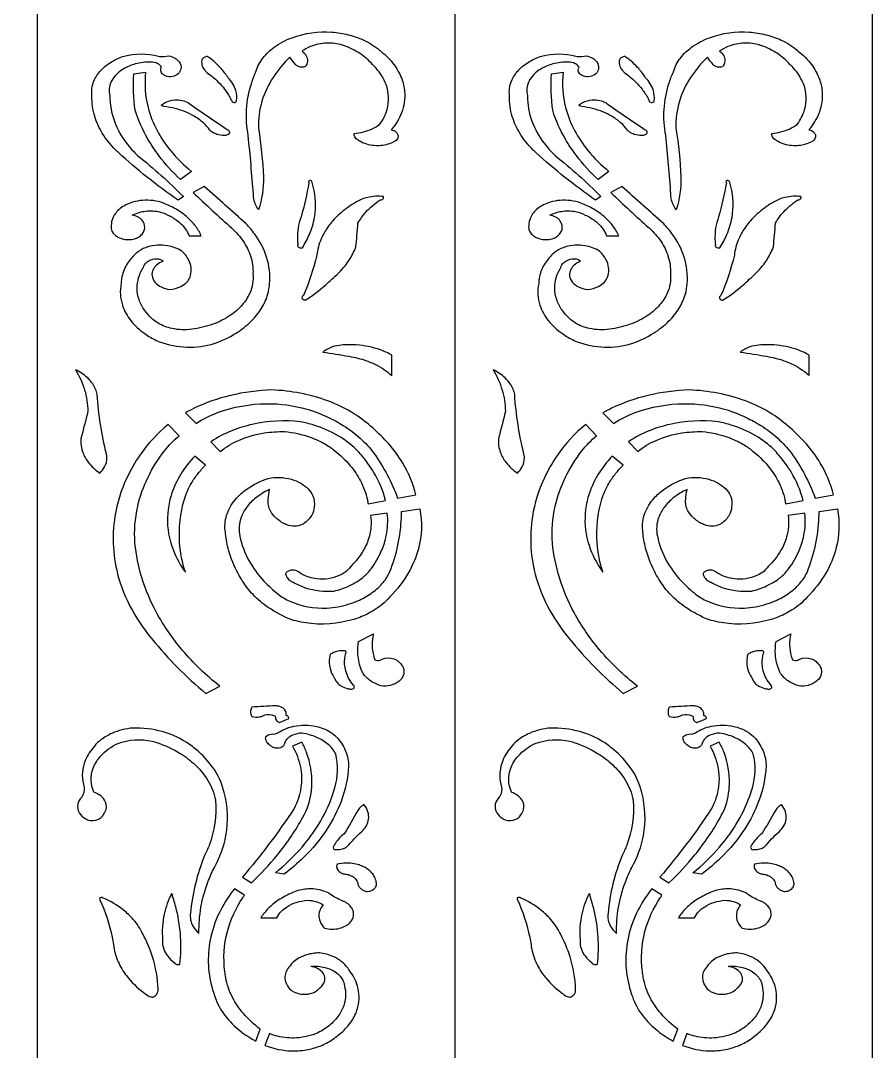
# Model space of a CAD drawing. Header units: millimetres. Extents: x -125 to 875, y -733 to 1267.
# Drawn here: x 365 to 875, y 201 to 819 of the extents above; entities that cross this region are included whole.
import ezdxf

# ---------------------------------------------------------------- set-up
doc = ezdxf.new("R2010")
doc.units = ezdxf.units.MM
doc.layers.add('Image_1', color=70, linetype='Continuous')

msp = doc.modelspace()

# ---------------------------------------------------------------- linework, layer by layer
at = {"layer": 'Image_1'}
for p, q in [((375, 1267), (375, -733)), ((625, 1267), (625, -733))]:
    msp.add_line(p, q, dxfattribs=at)
msp.add_lwpolyline([(625, 1267), (375, 1267), (125, 1267), (-125, 1267), (-125, -733), (125, -733), (375, -733), (625, -733), (875, -733), (875, 1267)], close=True, dxfattribs=at)
for points in [[(580.65, 800.21, -0.065861), (588.55, 792.22, -0.071418), (593.16, 783.86, -0.068439), (594.91, 776.11, -0.11182), (593.07, 763.37, -0.08179), (586.95, 753.26, -0.130502), (589.85, 751.82, -0.141475), (590.88, 750.19, -0.206767), (590.57, 747.77, -0.163777), (587.72, 745.63, -0.095084), (579.91, 743.67, -0.101532), (571.21, 744.92, -0.058102), (567.73, 746.66, -0.11866), (565.5, 748.38, -0.197534), (564.8, 750.93, 0.081882), (575.5, 753.83, 0.048292), (579.96, 756.44, 0.094841), (584.43, 765.41, 0.156007), (583.88, 780.26, 0.093553), (577.83, 790.1, 0.021751), (575.65, 792.3, 0.075584), (567.95, 799.03, 0.055768), (558.83, 803.53, 0.164926), (539.92, 803.58, 0.064508), (534.58, 800.98, 0.015985), (533.52, 800.23, -0.108636), (535.96, 797.56, -0.149036), (536.69, 794.25, -0.132418), (535.5, 791.11, -0.213468), (531.3, 791.03, -0.14821), (529.84, 792.15, -0.045161), (526.28, 796.69, 0.056857), (516.16, 784.57, 0.070484), (509.5, 770.41, 0.084024), (507.4, 754.12, -0.030632), (510.36, 724.87, -0.08155), (507.51, 705.32, -0.114172), (504.61, 711.87, -0.048268), (504.35, 714.67, 0.007374), (501.29, 749.83, -0.12398), (503.16, 780.79, -0.027887), (505.87, 787.98, -0.093314), (510.09, 796.16, -0.071802), (516.73, 802.61, -0.07108), (527.54, 808.37, -0.105081), (551.37, 811.7, -0.041842), (561.21, 810.16, -0.048385), (570.41, 806.93, -0.075101), (580.14, 800.67, 0.012454)], [(830.65, 800.21, -0.065861), (838.55, 792.22, -0.071418), (843.16, 783.86, -0.068439), (844.91, 776.11, -0.11182), (843.07, 763.37, -0.08179), (836.95, 753.26, -0.130502), (839.85, 751.82, -0.141475), (840.88, 750.19, -0.206767), (840.57, 747.77, -0.163777), (837.72, 745.63, -0.095084), (829.91, 743.67, -0.101532), (821.21, 744.92, -0.058102), (817.73, 746.66, -0.11866), (815.5, 748.38, -0.197534), (814.8, 750.93, 0.081882), (825.5, 753.83, 0.048292), (829.96, 756.44, 0.094841), (834.43, 765.41, 0.156007), (833.88, 780.26, 0.093553), (827.83, 790.1, 0.021751), (825.65, 792.3, 0.075584), (817.95, 799.03, 0.055768), (808.83, 803.53, 0.164926), (789.92, 803.58, 0.064508), (784.58, 800.98, 0.015985), (783.52, 800.23, -0.108636), (785.96, 797.56, -0.149036), (786.69, 794.25, -0.132418), (785.5, 791.11, -0.213468), (781.3, 791.03, -0.14821), (779.84, 792.15, -0.045161), (776.28, 796.69, 0.056857), (766.16, 784.57, 0.070484), (759.5, 770.41, 0.084024), (757.4, 754.12, -0.030632), (760.36, 724.87, -0.08155), (757.51, 705.32, -0.114172), (754.61, 711.87, -0.048268), (754.35, 714.67, 0.007374), (751.29, 749.83, -0.12398), (753.16, 780.79, -0.027887), (755.87, 787.98, -0.093314), (760.09, 796.16, -0.071802), (766.73, 802.61, -0.07108), (777.54, 808.37, -0.105081), (801.37, 811.7, -0.041842), (811.21, 810.16, -0.048385), (820.41, 806.93, -0.075101), (830.14, 800.67, 0.012454)], [(448.32, 797.15, 0.096946), (453.65, 797.51, -0.08474), (457.53, 796.06, -0.091954), (459.93, 793.94, -0.208996), (460.98, 789.75, -0.14976), (459.38, 786.68, -0.140163), (455.99, 785.06, -0.141571), (451.69, 785.52, -0.095124), (449.84, 786.75, -0.211875), (448.89, 789.17, -0.134731), (449.38, 790.75, 0.141002), (447.12, 792.8, 0.119458), (442.97, 793.77, 0.071175), (433.68, 792.64, 0.07174), (426.47, 789.6, 0.059713), (422.36, 786.37, 0.078301), (419.31, 782.1, 0.179557), (418.44, 773.46, 0.088223), (421.15, 758.32, 0.073846), (428.42, 745.18, 0.040592), (435.17, 737.66, -0.029617), (462.44, 713.31), (459.24, 711.13, -0.035416), (423.53, 739.62, -0.001966), (421.74, 741.28, -0.060076), (413.91, 751.13, -0.062898), (409.4, 761.13, -0.081366), (407.74, 773.46, -0.130881), (408.89, 782.4, -0.09002), (413.04, 788.81, -0.073868), (419.72, 794.11, -0.052199), (426.97, 797.37, -0.12259), (447.53, 797.36)], [(476.77, 797.05, 0.10659), (474.94, 796.59, 0.082378), (474.04, 795.94, 0.116448), (473.54, 795.09, 0.048188), (473.46, 794.74, 0.124677), (473.79, 791.33, 0.092871), (475.42, 788.62, 0.041527), (476.71, 787.39, -0.042242), (483.18, 781.97, -0.033605), (487.13, 777.49, -0.044184), (490.67, 771.92, -0.016032), (491.64, 769.88, 0.254253), (493.69, 769.8, 0.090791), (494.14, 770.15, 0.141855), (494.35, 770.61, 0.102305), (493.87, 776.65, 0.066912), (492, 780.82, 0.053485), (489.25, 784.3, 0.041775), (485.07, 789.86, 0.049639), (477.66, 796.58, 0.002907), (477.15, 796.95, 0.111476)], [(698.32, 797.15, 0.096946), (703.65, 797.51, -0.08474), (707.53, 796.06, -0.091954), (709.93, 793.94, -0.208996), (710.98, 789.75, -0.14976), (709.38, 786.68, -0.140163), (705.99, 785.06, -0.141571), (701.69, 785.52, -0.095124), (699.84, 786.75, -0.211875), (698.89, 789.17, -0.134731), (699.38, 790.75, 0.141002), (697.12, 792.8, 0.119458), (692.97, 793.77, 0.071175), (683.68, 792.64, 0.07174), (676.47, 789.6, 0.059713), (672.36, 786.37, 0.078301), (669.31, 782.1, 0.179557), (668.44, 773.46, 0.088223), (671.15, 758.32, 0.073846), (678.42, 745.18, 0.040592), (685.17, 737.66, -0.029617), (712.44, 713.31), (709.24, 711.13, -0.035416), (673.53, 739.62, -0.001966), (671.74, 741.28, -0.060076), (663.91, 751.13, -0.062898), (659.4, 761.13, -0.081366), (657.74, 773.46, -0.130881), (658.89, 782.4, -0.09002), (663.04, 788.81, -0.073868), (669.72, 794.11, -0.052199), (676.97, 797.37, -0.12259), (697.53, 797.36)], [(726.77, 797.05, 0.10659), (724.94, 796.59, 0.082378), (724.04, 795.94, 0.116448), (723.54, 795.09, 0.048188), (723.46, 794.74, 0.124677), (723.79, 791.33, 0.092871), (725.42, 788.62, 0.041527), (726.71, 787.39, -0.042242), (733.18, 781.97, -0.033605), (737.13, 777.49, -0.044184), (740.67, 771.92, -0.016032), (741.64, 769.88, 0.254253), (743.69, 769.8, 0.090791), (744.14, 770.15, 0.141855), (744.35, 770.61, 0.102305), (743.87, 776.65, 0.066912), (742, 780.82, 0.053485), (739.25, 784.3, 0.041775), (735.07, 789.86, 0.049639), (727.66, 796.58, 0.002907), (727.15, 796.95, 0.111476)], [(439.87, 787.74, 0.092973), (441.34, 766.47, 0.057417), (446.71, 752.77, 0.048065), (454.68, 740.83, 0.04895), (467.26, 728.34), (460.79, 723.38, -0.044436), (447.76, 737.74, -0.031154), (441.18, 747.67, -0.056469), (433.61, 764.9, -0.051916), (432.8, 786.74)], [(689.87, 787.74, 0.092973), (691.34, 766.47, 0.057417), (696.71, 752.77, 0.048065), (704.68, 740.83, 0.04895), (717.26, 728.34), (710.79, 723.38, -0.044436), (697.76, 737.74, -0.031154), (691.18, 747.67, -0.056469), (683.61, 764.9, -0.051916), (682.8, 786.74)], [(449.18, 767.86, -0.066608), (451.55, 769.53, -0.099326), (457.31, 771.09, -0.070156), (461.72, 770.77, -0.081491), (465.62, 769.29, 0.012743), (489.04, 753.26, -0.110922), (489.77, 752.6, -0.109396), (490.02, 751.98, -0.202611), (489.71, 750.84, -0.127303), (488.75, 750.11, -0.122453), (486.98, 749.81, -0.085727), (482.46, 750.48, -0.054875), (480.1, 751.57, -0.06663), (478.36, 752.98, 0.053458), (474.46, 757.3, 0.050232), (468.98, 761.3, 0.036073), (463.7, 763.92, 0.066204), (451, 767.14, -0.107132), (449.63, 767.54, -0.057804)], [(699.18, 767.86, -0.066608), (701.55, 769.53, -0.099326), (707.31, 771.09, -0.070156), (711.72, 770.77, -0.081491), (715.62, 769.29, 0.012743), (739.04, 753.26, -0.110922), (739.77, 752.6, -0.109396), (740.02, 751.98, -0.202611), (739.71, 750.84, -0.127303), (738.75, 750.11, -0.122453), (736.98, 749.81, -0.085727), (732.46, 750.48, -0.054875), (730.1, 751.57, -0.06663), (728.36, 752.98, 0.053458), (724.46, 757.3, 0.050232), (718.98, 761.3, 0.036073), (713.7, 763.92, 0.066204), (701, 767.14, -0.107132), (699.63, 767.54, -0.057804)], [(533.68, 682.61, 0.043802), (537.91, 690.53, 0.058962), (540.96, 700.8, 0.10451), (540.25, 719.22, 0.01806), (539.31, 722.42, 0.17986), (538.52, 722.8, 0.144374), (537.7, 722.64, 0.145734), (537.36, 722.32, 0.307623), (537.46, 721.64, 0.046043), (537.57, 721.54, -0.026407), (532.95, 701.07, 0.103154), (530.75, 687.55, 0.022925), (531.02, 684.52, 0.352049), (531.05, 683.19, 0.126622), (531.78, 682.66, 0.183093)], [(783.68, 682.61, 0.043802), (787.91, 690.53, 0.058962), (790.96, 700.8, 0.10451), (790.25, 719.22, 0.01806), (789.31, 722.42, 0.17986), (788.52, 722.8, 0.144374), (787.7, 722.64, 0.145734), (787.36, 722.32, 0.307623), (787.46, 721.64, 0.046043), (787.57, 721.54, -0.026407), (782.95, 701.07, 0.103154), (780.75, 687.55, 0.022925), (781.02, 684.52, 0.352049), (781.05, 683.19, 0.126622), (781.78, 682.66, 0.183093)], [(474.9, 719.19), (468.35, 715.69, 0.010999), (491.31, 694.48, -0.063478), (498.47, 686.25, -0.066614), (502.62, 677.72, -0.089711), (504.13, 666.91, -0.128786), (502.19, 655.43, -0.075829), (497.62, 648.33, -0.064119), (490.74, 642.24, -0.063815), (480.01, 636.79, -0.054573), (467.6, 633.79, -0.089724), (455.66, 634.24, -0.079806), (447.33, 637.46, -0.059559), (443.25, 640.58, -0.048428), (439.25, 645.16, -0.071649), (435.97, 651.53, -0.084565), (434.8, 658.72, -0.125766), (437.96, 669.93, -0.01071), (438.53, 670.86, -0.160655), (440.11, 673.63, -0.104443), (442.98, 675.34, -0.103051), (447.57, 675.93, -0.137622), (449.79, 674.98, -0.056566), (450.29, 674.47, 0.090125), (446.35, 672.11, 0.087945), (444.39, 669.57, 0.149471), (443.7, 665.8, 0.150079), (445.51, 661.88, 0.102418), (449.12, 659.15, 0.081992), (454.26, 657.66, 0.100782), (461.03, 659.44, 0.076993), (464.42, 661.85, 0.107227), (466.45, 664.95, 0.180964), (466.18, 674.23, 0.10776), (461.61, 680.49, 0.102547), (452.9, 683.83, 0.114388), (441.17, 683.09, 0.069365), (435.88, 680.64, 0.047208), (433.69, 678.9, 0.067427), (428.49, 672.46, 0.098358), (425.46, 664.08, 0.033454), (425.22, 661.2, 0.130573), (425.98, 648.14, 0.088305), (430.97, 639, 0.071972), (439.36, 631.16, 0.039686), (446.24, 627.12, 0.166174), (479.04, 624.76, 0.013436), (481.48, 625.47, 0.053005), (494, 631.49, 0.055528), (503.19, 638.74, 0.05946), (509.31, 646.45, 0.070024), (513.05, 655, 0.046533), (514.1, 661.04, 0.097853), (512.31, 676.99, 0.079253), (505.35, 690.59, 0.035602), (500.06, 696.86, 0.007934)], [(724.9, 719.19), (718.35, 715.69, 0.010999), (741.31, 694.48, -0.063478), (748.47, 686.25, -0.066614), (752.62, 677.72, -0.089711), (754.13, 666.91, -0.128786), (752.19, 655.43, -0.075829), (747.62, 648.33, -0.064119), (740.74, 642.24, -0.063815), (730.01, 636.79, -0.054573), (717.6, 633.79, -0.089724), (705.66, 634.24, -0.079806), (697.33, 637.46, -0.059559), (693.25, 640.58, -0.048428), (689.25, 645.16, -0.071649), (685.97, 651.53, -0.084565), (684.8, 658.72, -0.125766), (687.96, 669.93, -0.01071), (688.53, 670.86, -0.160655), (690.11, 673.63, -0.104443), (692.98, 675.34, -0.103051), (697.57, 675.93, -0.137622), (699.79, 674.98, -0.056566), (700.29, 674.47, 0.090125), (696.35, 672.11, 0.087945), (694.39, 669.57, 0.149471), (693.7, 665.8, 0.150079), (695.51, 661.88, 0.102418), (699.12, 659.15, 0.081992), (704.26, 657.66, 0.100782), (711.03, 659.44, 0.076993), (714.42, 661.85, 0.107227), (716.45, 664.95, 0.180964), (716.18, 674.23, 0.10776), (711.61, 680.49, 0.102547), (702.9, 683.83, 0.114388), (691.17, 683.09, 0.069365), (685.88, 680.64, 0.047208), (683.69, 678.9, 0.067427), (678.49, 672.46, 0.098358), (675.46, 664.08, 0.033454), (675.22, 661.2, 0.130573), (675.98, 648.14, 0.088305), (680.97, 639, 0.071972), (689.36, 631.16, 0.039686), (696.24, 627.12, 0.166174), (729.04, 624.76, 0.013436), (731.48, 625.47, 0.053005), (744, 631.49, 0.055528), (753.19, 638.74, 0.05946), (759.31, 646.45, 0.070024), (763.05, 655, 0.046533), (764.1, 661.04, 0.097853), (762.31, 676.99, 0.079253), (755.35, 690.59, 0.035602), (750.06, 696.86, 0.007934)], [(473.16, 689.66, 0.061645), (469.63, 695.72, 0.050521), (464.94, 700.76, 0.051815), (457.82, 705.82, 0.038883), (450.46, 709.29, 0.10973), (437.96, 710.96, 0.054022), (432.07, 709.84, 0.042732), (428.09, 708.25, 0.050539), (424.6, 706.01, 0.051624), (422.12, 703.58, 0.066692), (420.23, 700.51, 0.109506), (419.29, 695.89, 0.161554), (419.68, 692.59, 0.104144), (421.45, 690.26, 0.057463), (423.27, 688.98, 0.133018), (430.43, 687.49, 0.071698), (434.25, 688.26, 0.058564), (434.84, 688.52, 0.070597), (437.25, 690.27, 0.090758), (438.8, 692.45, 0.206287), (438.9, 697.11, 0.108594), (436.97, 699.81, 0.048564), (435.39, 700.99, 0.092232), (431.84, 702.03, -0.084726), (438.82, 704.39, -0.089492), (447.32, 704.23, -0.07785), (453.1, 702.17, -0.056655), (458.84, 698.78, -0.047912), (462.26, 695.63, -0.056048), (464.79, 692.07, -0.038446), (465.89, 689.66)], [(582.24, 713.26, 0.085209), (572.81, 712.72, 0.079286), (566.17, 710.12, -0.007803), (564.85, 709.33, 0.045984), (556.09, 702.89, 0.048865), (549.75, 696.03, 0.04885), (545.55, 689.16, 0.075968), (542.5, 679.26, 0.008602), (542.35, 678.13, -0.04311), (534.33, 653.96, 0.175037), (533.52, 653.24, 0.287251), (533.61, 652.02, 0.181483), (535.11, 651.23, 0.017365), (535.31, 651.2, 0.045883), (547.47, 660.14, 0.017664), (551.28, 663.76, 0.053865), (559.26, 671.83, 0.047843), (563.84, 678.86, 0.02908), (565.72, 683.07, 0.004344), (567, 697.32, -0.057453), (571.78, 703.98, -0.061126), (580.34, 711.2, 0.126588), (581.59, 711.57, 0.19129), (582.3, 712.38, 0.198764)], [(723.16, 689.66, 0.061645), (719.63, 695.72, 0.050521), (714.94, 700.76, 0.051815), (707.82, 705.82, 0.038883), (700.46, 709.29, 0.10973), (687.96, 710.96, 0.054022), (682.07, 709.84, 0.042732), (678.09, 708.25, 0.050539), (674.6, 706.01, 0.051624), (672.12, 703.58, 0.066692), (670.23, 700.51, 0.109506), (669.29, 695.89, 0.161554), (669.68, 692.59, 0.104144), (671.45, 690.26, 0.057463), (673.27, 688.98, 0.133018), (680.43, 687.49, 0.071698), (684.25, 688.26, 0.058564), (684.84, 688.52, 0.070597), (687.25, 690.27, 0.090758), (688.8, 692.45, 0.206287), (688.9, 697.11, 0.108594), (686.97, 699.81, 0.048564), (685.39, 700.99, 0.092232), (681.84, 702.03, -0.084726), (688.82, 704.39, -0.089492), (697.32, 704.23, -0.07785), (703.1, 702.17, -0.056655), (708.84, 698.78, -0.047912), (712.26, 695.63, -0.056048), (714.79, 692.07, -0.038446), (715.89, 689.66)], [(832.24, 713.26, 0.085209), (822.81, 712.72, 0.079286), (816.17, 710.12, -0.007803), (814.85, 709.33, 0.045984), (806.09, 702.89, 0.048865), (799.75, 696.03, 0.04885), (795.55, 689.16, 0.075968), (792.5, 679.26, 0.008602), (792.35, 678.13, -0.04311), (784.33, 653.96, 0.175037), (783.52, 653.24, 0.287251), (783.61, 652.02, 0.181483), (785.11, 651.23, 0.017365), (785.31, 651.2, 0.045883), (797.47, 660.14, 0.017664), (801.28, 663.76, 0.053865), (809.26, 671.83, 0.047843), (813.84, 678.86, 0.02908), (815.72, 683.07, 0.004344), (817, 697.32, -0.057453), (821.78, 703.98, -0.061126), (830.34, 711.2, 0.126588), (831.59, 711.57, 0.19129), (832.3, 712.38, 0.198764)], [(587.24, 618.3, 0.040991), (580.52, 621.39, 0.069078), (565.95, 624.41, 0.046138), (555.65, 624.14, 0.064117), (550.26, 622.68, 0.04753), (547.27, 621.09, 0.02639), (545.93, 620.1, -0.011299), (561.58, 617.59, -0.047214), (572.02, 614.96, -0.036313), (578.69, 612.03, -0.0369), (584.09, 608.65, -0.027023), (587.24, 606.06)], [(837.24, 618.3, 0.040991), (830.52, 621.39, 0.069078), (815.95, 624.41, 0.046138), (805.65, 624.14, 0.064117), (800.26, 622.68, 0.04753), (797.27, 621.09, 0.02639), (795.93, 620.1, -0.011299), (811.58, 617.59, -0.047214), (822.02, 614.96, -0.036313), (828.69, 612.03, -0.0369), (834.09, 608.65, -0.027023), (837.24, 606.06)], [(412.51, 547.7, 0.076409), (415.3, 551.38, 0.131081), (416.64, 557.02, 0.047847), (416.38, 559.1, -0.044377), (410.84, 594.69, 0.100831), (408.2, 601.02, 0.054273), (405.17, 604.62, 0.074352), (397.9, 609.58, -0.064944), (403.33, 597.4, -0.07001), (405.24, 584.66, -0.007739), (401.13, 568.4, 0.112661), (402.28, 559.94, 0.072245), (405.53, 554.14, 0.076682)], [(662.51, 547.7, 0.076409), (665.3, 551.38, 0.131081), (666.64, 557.02, 0.047847), (666.38, 559.1, -0.044377), (660.84, 594.69, 0.100831), (658.2, 601.02, 0.054273), (655.17, 604.62, 0.074352), (647.9, 609.58, -0.064944), (653.33, 597.4, -0.07001), (655.24, 584.66, -0.007739), (651.13, 568.4, 0.112661), (652.28, 559.94, 0.072245), (655.53, 554.14, 0.076682)], [(601.73, 534.66, 0.073978), (593.77, 553.65, 0.042572), (585.47, 565.11, 0.064007), (564.99, 583.04, 0.04926), (549, 590.88, 0.077619), (515.41, 597.47, 0.050955), (490.58, 594.12, 0.054282), (468.83, 586.46, 0.01482), (463.7, 583.81), (470.07, 577.41, -0.051971), (482.94, 583.89, -0.087081), (512.4, 589.21, -0.07157), (536.33, 585.98, -0.040047), (549.44, 580.95, -0.029507), (558.2, 576.15, -0.043614), (568.35, 568.51, -0.050963), (576.51, 559.55, -0.069343), (590.76, 532.61)], [(851.73, 534.66, 0.073978), (843.77, 553.65, 0.042572), (835.47, 565.11, 0.064007), (814.99, 583.04, 0.04926), (799, 590.88, 0.077619), (765.41, 597.47, 0.050955), (740.58, 594.12, 0.054282), (718.83, 586.46, 0.01482), (713.7, 583.81), (720.07, 577.41, -0.051971), (732.94, 583.89, -0.087081), (762.4, 589.21, -0.07157), (786.33, 585.98, -0.040047), (799.44, 580.95, -0.029507), (808.2, 576.15, -0.043614), (818.35, 568.51, -0.050963), (826.51, 559.55, -0.069343), (840.76, 532.61)], [(484.34, 420.01, -0.049054), (461.79, 441.75, -0.052083), (446.39, 464.19, -0.049626), (437.6, 485.1, -0.050336), (433.48, 505.78, -0.073748), (435.11, 527.78, -0.059573), (441.29, 545.24, -0.049521), (451.11, 561.06, -0.054954), (459.87, 569.94), (453.42, 576.87, 0.066317), (436.48, 558.5, 0.045615), (428.45, 544.48, 0.068319), (421.46, 521.72, 0.110154), (423.7, 484.98, 0.06327), (433.42, 462.73, 0.035791), (443.59, 448.42, 0.048439), (475.87, 415.77)], [(573.03, 529.3), (583.52, 531.26, 0.072569), (576.53, 547.98, 0.043045), (569.01, 558.41, 0.017781), (565.96, 561.75, 0.06544), (555.12, 570.08, 0.057567), (540.51, 576.42, 0.026221), (532.65, 578.36, 0.083942), (503.73, 576.84, 0.039804), (491.42, 573.03, 0.053539), (479.25, 566.58), (478.89, 566.34), (484.53, 560.63, -0.067574), (495.54, 567.28, -0.064077), (510.91, 571.71, -0.044838), (523.06, 572.49, -0.064426), (538.45, 569.17, -0.047738), (547.51, 564.97, -0.038929), (553.06, 561.08, -0.05183), (562.38, 552.1, -0.05231), (568.45, 543.12, -0.071533), (572.62, 531.61, -0.014145)], [(734.34, 420.01, -0.049054), (711.79, 441.75, -0.052083), (696.39, 464.19, -0.049626), (687.6, 485.1, -0.050336), (683.48, 505.78, -0.073748), (685.11, 527.78, -0.059573), (691.29, 545.24, -0.049521), (701.11, 561.06, -0.054954), (709.87, 569.94), (703.42, 576.87, 0.066317), (686.48, 558.5, 0.045615), (678.45, 544.48, 0.068319), (671.46, 521.72, 0.110154), (673.7, 484.98, 0.06327), (683.42, 462.73, 0.035791), (693.59, 448.42, 0.048439), (725.87, 415.77)], [(823.03, 529.3), (833.52, 531.26, 0.072569), (826.53, 547.98, 0.043045), (819.01, 558.41, 0.017781), (815.96, 561.75, 0.06544), (805.12, 570.08, 0.057567), (790.51, 576.42, 0.026221), (782.65, 578.36, 0.083942), (753.73, 576.84, 0.039804), (741.42, 573.03, 0.053539), (729.25, 566.58), (728.89, 566.34), (734.53, 560.63, -0.067574), (745.54, 567.28, -0.064077), (760.91, 571.71, -0.044838), (773.06, 572.49, -0.064426), (788.45, 569.17, -0.047738), (797.51, 564.97, -0.038929), (803.06, 561.08, -0.05183), (812.38, 552.1, -0.05231), (818.45, 543.12, -0.071533), (822.62, 531.61, -0.014145)], [(463.67, 488.32, -0.061423), (460.19, 505.97, -0.089383), (463.08, 532.06, -0.059462), (467.16, 541.47, -0.036108), (471.25, 547.41, -0.030675), (475.71, 552.33), (469.25, 557.85, 0.051733), (460.87, 546.98, 0.058634), (455.41, 535.25, 0.047346), (453.3, 525.96, 0.099502), (454.72, 506.52, 0.075669), (461.99, 490.74, 0.01184)], [(713.67, 488.32, -0.061423), (710.19, 505.97, -0.089383), (713.08, 532.06, -0.059462), (717.16, 541.47, -0.036108), (721.25, 547.41, -0.030675), (725.71, 552.33), (719.25, 557.85, 0.051733), (710.87, 546.98, 0.058634), (705.41, 535.25, 0.047346), (703.3, 525.96, 0.099502), (704.72, 506.52, 0.075669), (711.99, 490.74, 0.01184)], [(593.08, 524.77), (604.03, 526.28, -0.113061), (603.2, 502.35, -0.063845), (597.29, 488.1, -0.062876), (585.92, 473.3, -0.075349), (576.65, 465.54, -0.046448), (568.04, 461.3, -0.113769), (539, 457.58, -0.04942), (526.92, 459.95, -0.053514), (513.31, 467.19, -0.05009), (504.17, 474.9, -0.055881), (497.9, 483.07, -0.018247), (495.19, 487.62, -0.057654), (489.55, 501.49, -0.040998), (487.68, 511.29, 0.012532), (487.47, 513.27, -0.113361), (488.79, 523.68, -0.09382), (494.34, 532.71, -0.052295), (500.08, 537.89, -0.073401), (513.2, 544.54, -0.11608), (527.1, 543.97, -0.058313), (532.72, 541.64, -0.07054), (537.17, 538.23, -0.086505), (539.99, 534.05, -0.154673), (540.69, 527.29, -0.117507), (539.33, 522.46, -0.11055), (534.55, 517.44, -0.014463), (533.64, 516.87, -0.191382), (524.45, 516.67, -0.032215), (523.25, 517.21, -0.075079), (517.81, 520.86, -0.080071), (514.59, 525, -0.153594), (513.23, 531.99, -0.039317), (514.1, 537.85, 0.060937), (505.8, 532.82, 0.06658), (500.24, 527.08, 0.067993), (497.07, 521.22, 0.142568), (496.25, 509.9, 0.077082), (501.58, 495.41, 0.063502), (510.71, 482.95, 0.037552), (519.15, 475.25, 0.056605), (526.21, 470.98, 0.116764), (548.36, 466.89, 0.062843), (561.81, 469.35, 0.031791), (567.82, 471.65, 0.050605), (575.79, 476.29, 0.058663), (582.01, 482.13, 0.070803), (586.06, 488.67, 0.085754), (593.01, 521.11, 0.009569)], [(843.08, 524.77), (854.03, 526.28, -0.113061), (853.2, 502.35, -0.063845), (847.29, 488.1, -0.062876), (835.92, 473.3, -0.075349), (826.65, 465.54, -0.046448), (818.04, 461.3, -0.113769), (789, 457.58, -0.04942), (776.92, 459.95, -0.053514), (763.31, 467.19, -0.05009), (754.17, 474.9, -0.055881), (747.9, 483.07, -0.018247), (745.19, 487.62, -0.057654), (739.55, 501.49, -0.040998), (737.68, 511.29, 0.012532), (737.47, 513.27, -0.113361), (738.79, 523.68, -0.09382), (744.34, 532.71, -0.052295), (750.08, 537.89, -0.073401), (763.2, 544.54, -0.11608), (777.1, 543.97, -0.058313), (782.72, 541.64, -0.07054), (787.17, 538.23, -0.086505), (789.99, 534.05, -0.154673), (790.69, 527.29, -0.117507), (789.33, 522.46, -0.11055), (784.55, 517.44, -0.014463), (783.64, 516.87, -0.191382), (774.45, 516.67, -0.032215), (773.25, 517.21, -0.075079), (767.81, 520.86, -0.080071), (764.59, 525, -0.153594), (763.23, 531.99, -0.039317), (764.1, 537.85, 0.060937), (755.8, 532.82, 0.06658), (750.24, 527.08, 0.067993), (747.07, 521.22, 0.142568), (746.25, 509.9, 0.077082), (751.58, 495.41, 0.063502), (760.71, 482.95, 0.037552), (769.15, 475.25, 0.056605), (776.21, 470.98, 0.116764), (798.36, 466.89, 0.062843), (811.81, 469.35, 0.031791), (817.82, 471.65, 0.050605), (825.79, 476.29, 0.058663), (832.01, 482.13, 0.070803), (836.06, 488.67, 0.085754), (843.01, 521.11, 0.009569)], [(531.3, 488.61, 0.139974), (528.02, 489.58, 0.085463), (525.73, 489.18, 0.092788), (524.21, 488.28, 0.063993), (523.65, 487.63, 0.144672), (524.54, 485.07, 0.100298), (526.63, 483.13, 0.050846), (528.38, 482.29, 0.053156), (535.47, 479.07, 0.098216), (552.65, 477.08, 0.051983), (561.7, 480.12, 0.043801), (567.73, 483.55, 0.051889), (572.68, 487.78, 0.031729), (574.87, 490.41, 0.061221), (581.18, 501.32, 0.050768), (583.95, 510.23, 0.077509), (584.54, 523.6), (574.59, 522.23, -0.101407), (573.66, 509.43, -0.060407), (570.27, 501.44, -0.068676), (562.65, 491.81, -0.085022), (559.14, 488.26, -0.050362), (555.76, 486.3, -0.132361), (542.36, 484.33, -0.047175), (537.79, 485.29, -0.045854), (534.05, 486.83, -0.041493), (531.47, 488.47, 0.026039)], [(781.3, 488.61, 0.139974), (778.02, 489.58, 0.085463), (775.73, 489.18, 0.092788), (774.21, 488.28, 0.063993), (773.65, 487.63, 0.144672), (774.54, 485.07, 0.100298), (776.63, 483.13, 0.050846), (778.38, 482.29, 0.053156), (785.47, 479.07, 0.098216), (802.65, 477.08, 0.051983), (811.7, 480.12, 0.043801), (817.73, 483.55, 0.051889), (822.68, 487.78, 0.031729), (824.87, 490.41, 0.061221), (831.18, 501.32, 0.050768), (833.95, 510.23, 0.077509), (834.54, 523.6), (824.59, 522.23, -0.101407), (823.66, 509.43, -0.060407), (820.27, 501.44, -0.068676), (812.65, 491.81, -0.085022), (809.14, 488.26, -0.050362), (805.76, 486.3, -0.132361), (792.36, 484.33, -0.047175), (787.79, 485.29, -0.045854), (784.05, 486.83, -0.041493), (781.47, 488.47, 0.026039)], [(576.23, 451.54, 0.135338), (576.42, 438.1, 0.021672), (577.17, 435.89, 0.175455), (580.38, 435.75, 0.095503), (581.56, 436.36, -0.175479), (588.44, 436.51, -0.071321), (590.47, 435.48, -0.064711), (591.57, 434.46, -0.077627), (593.47, 432.36, -0.089505), (594.39, 430.16, -0.145488), (594.15, 426.54, -0.090608), (592.72, 424.19, -0.074166), (590.37, 422.21, -0.050383), (587.92, 421.02, -0.086134), (582.21, 420.03, -0.056918), (577, 421.84, -0.047696), (573.81, 423.78, -0.046216), (571.51, 425.86, -0.062763), (569.65, 428.49, -0.0352), (569.12, 429.64, -0.076081), (566.95, 439.07, -0.062973), (567.36, 446.94)], [(826.23, 451.54, 0.135338), (826.42, 438.1, 0.021672), (827.17, 435.89, 0.175455), (830.38, 435.75, 0.095503), (831.56, 436.36, -0.175479), (838.44, 436.51, -0.071321), (840.47, 435.48, -0.064711), (841.57, 434.46, -0.077627), (843.47, 432.36, -0.089505), (844.39, 430.16, -0.145488), (844.15, 426.54, -0.090608), (842.72, 424.19, -0.074166), (840.37, 422.21, -0.050383), (837.92, 421.02, -0.086134), (832.21, 420.03, -0.056918), (827, 421.84, -0.047696), (823.81, 423.78, -0.046216), (821.51, 425.86, -0.062763), (819.65, 428.49, -0.0352), (819.12, 429.64, -0.076081), (816.95, 439.07, -0.062973), (817.36, 446.94)], [(559.37, 441.25, 0.082954), (554.85, 441.04, 0.056142), (552.32, 440.21, 0.060501), (550.36, 439.04, 0.130156), (550.29, 430.67, 0.07612), (552.58, 425.43, 0.011257), (553.08, 424.67, 0.088972), (554.25, 422.51, 0.068574), (556.04, 420.79, 0.047135), (557.93, 419.67, 0.074672), (562.21, 418.42, 0.017271), (562.81, 418.36, 0.116884), (563.97, 418.56, 0.108457), (564.56, 418.99, 0.096716), (564.79, 419.37, 0.220191), (564.69, 420.22, 0.090228), (564.33, 420.6, -0.053124), (561.41, 424.89, -0.055276), (559.69, 429.21, -0.053223), (559.02, 433.28, -0.086277), (559.82, 439.91, -0.014787), (559.95, 440.33, 0.259281), (559.81, 440.94, 0.11471)], [(809.37, 441.25, 0.082954), (804.85, 441.04, 0.056142), (802.32, 440.21, 0.060501), (800.36, 439.04, 0.130156), (800.29, 430.67, 0.07612), (802.58, 425.43, 0.011257), (803.08, 424.67, 0.088972), (804.25, 422.51, 0.068574), (806.04, 420.79, 0.047135), (807.93, 419.67, 0.074672), (812.21, 418.42, 0.017271), (812.81, 418.36, 0.116884), (813.97, 418.56, 0.108457), (814.56, 418.99, 0.096716), (814.79, 419.37, 0.220191), (814.69, 420.22, 0.090228), (814.33, 420.6, -0.053124), (811.41, 424.89, -0.055276), (809.69, 429.21, -0.053223), (809.02, 433.28, -0.086277), (809.82, 439.91, -0.014787), (809.95, 440.33, 0.259281), (809.81, 440.94, 0.11471)], [(503.49, 407.6, 0.110267), (502.67, 405.38, 0.126477), (502.99, 402.78, 0.036632), (503.36, 401.99, 0.149566), (508.21, 401.72, 0.071802), (510.02, 402.43, -0.153891), (515.33, 402.93, -0.079981), (517.51, 402.11, -0.210992), (517.64, 401.46, 0.161896), (517.87, 400.09, 0.100967), (518.59, 399.21, 0.089523), (519.98, 398.43, 0.008047), (525.64, 400.8, 0.196588), (525.49, 401.63, 0.105199), (525.05, 402.1, 0.083709), (524.32, 402.43, -0.141874), (524.06, 402.63, -0.261528), (524.02, 402.96, 0.147889), (523.77, 404.94, 0.086127), (522.93, 406.2, 0.059956), (521.92, 407.04, 0.068041), (520.13, 407.89, 0.066802), (517.72, 408.32, 0.003026)], [(753.49, 407.6, 0.110267), (752.67, 405.38, 0.126477), (752.99, 402.78, 0.036632), (753.36, 401.99, 0.149566), (758.21, 401.72, 0.071802), (760.02, 402.43, -0.153891), (765.33, 402.93, -0.079981), (767.51, 402.11, -0.210992), (767.64, 401.46, 0.161896), (767.87, 400.09, 0.100967), (768.59, 399.21, 0.089523), (769.98, 398.43, 0.008047), (775.64, 400.8, 0.196588), (775.49, 401.63, 0.105199), (775.05, 402.1, 0.083709), (774.32, 402.43, -0.141874), (774.06, 402.63, -0.261528), (774.02, 402.96, 0.147889), (773.77, 404.94, 0.086127), (772.93, 406.2, 0.059956), (771.92, 407.04, 0.068041), (770.13, 407.89, 0.066802), (767.72, 408.32, 0.003026)], [(401.57, 353.65, 0.15964), (399.22, 349.37, 0.188024), (400.14, 344.34, 0.113484), (403.7, 340.8, 0.028076), (405.07, 340.04, 0.174756), (411.6, 340.46, 0.098554), (413.71, 341.96, 0.077747), (414.49, 343.12, 0.115523), (416.18, 346.28, 0.212292), (415.21, 351.95, 0.106986), (412.01, 355.08, 0.054094), (409.14, 356.5, -0.235541), (408.88, 356.72, -0.194548), (408.44, 370.96, -0.090612), (412.91, 378.28, -0.091328), (423.16, 385.86, -0.141799), (443.76, 387.15, -0.038496), (447.1, 386.19, -0.052629), (460.48, 379.87, -0.050739), (469.53, 372.98, -0.054986), (476.3, 365.02, -0.089411), (481.35, 353.55, -0.015208), (481.76, 351.57, -0.111285), (477.92, 325, -0.025448), (475.18, 318.77, 0.074334), (466.72, 284.2, 0.177821), (468.26, 276.27, 0.082667), (471.8, 272.12, -0.095969), (477.12, 302.81, -0.026808), (481, 311.61, 0.08299), (487.91, 330.68, 0.110862), (486.91, 356.43, 0.096364), (480.03, 371.44, 0.063916), (470.29, 381.96, 0.030623), (463.65, 386.87, 0.074103), (449.81, 392.88, 0.071426), (432.2, 395.05, 0.082004), (419.67, 391.86, 0.056977), (413.24, 388.1, 0.058011), (409.21, 384.24, 0.087737), (403.69, 375.59, 0.155172), (402.56, 361.39, -0.221956), (401.87, 354.11, -0.060564)], [(519.25, 392.39, -0.089065), (528.55, 396.09, -0.106345), (542.11, 395.97, -0.071452), (549.45, 393.22, -0.05776), (553.66, 390.18, -0.037183), (554.97, 388.77, -0.082019), (559.78, 380.71, -0.089705), (561.42, 372.33, -0.072415), (556.89, 351.15, -0.053728), (548.62, 334.75, -0.055479), (534.4, 317.53, -0.031633), (522.85, 307.63), (517.54, 308.35, 0.04591), (533.53, 323.8, 0.039673), (543.49, 337.46, 0.052074), (551.53, 354.25, 0.015428), (553.14, 359.27, 0.136106), (553.66, 379.62, 0.094954), (549.18, 385.2, 0.077046), (542.31, 389.46, 0.065384), (533.51, 391.94, 0.108568), (527.7, 390.72, 0.086012), (524.78, 388.75, 0.110294), (523.1, 386.15, 0.040332), (522.94, 385.53, -0.169192), (521.97, 384.03, -0.141817), (519.15, 382.94, -0.123283), (516.31, 383.39, -0.063544), (515.37, 383.95, -0.110591), (512.73, 386.14, -0.157514), (511.72, 388.99, -0.049264), (511.79, 389.89, -0.14882), (515.08, 391.41, -0.05339), (516.65, 391.46, 0.116887)], [(651.57, 353.65, 0.15964), (649.22, 349.37, 0.188024), (650.14, 344.34, 0.113484), (653.7, 340.8, 0.028076), (655.07, 340.04, 0.174756), (661.6, 340.46, 0.098554), (663.71, 341.96, 0.077747), (664.49, 343.12, 0.115523), (666.18, 346.28, 0.212292), (665.21, 351.95, 0.106986), (662.01, 355.08, 0.054094), (659.14, 356.5, -0.235541), (658.88, 356.72, -0.194548), (658.44, 370.96, -0.090612), (662.91, 378.28, -0.091328), (673.16, 385.86, -0.141799), (693.76, 387.15, -0.038496), (697.1, 386.19, -0.052629), (710.48, 379.87, -0.050739), (719.53, 372.98, -0.054986), (726.3, 365.02, -0.089411), (731.35, 353.55, -0.015208), (731.76, 351.57, -0.111285), (727.92, 325, -0.025448), (725.18, 318.77, 0.074334), (716.72, 284.2, 0.177821), (718.26, 276.27, 0.082667), (721.8, 272.12, -0.095969), (727.12, 302.81, -0.026808), (731, 311.61, 0.08299), (737.91, 330.68, 0.110862), (736.91, 356.43, 0.096364), (730.03, 371.44, 0.063916), (720.29, 381.96, 0.030623), (713.65, 386.87, 0.074103), (699.81, 392.88, 0.071426), (682.2, 395.05, 0.082004), (669.67, 391.86, 0.056977), (663.24, 388.1, 0.058011), (659.21, 384.24, 0.087737), (653.69, 375.59, 0.155172), (652.56, 361.39, -0.221956), (651.87, 354.11, -0.060564)], [(769.25, 392.39, -0.089065), (778.55, 396.09, -0.106345), (792.11, 395.97, -0.071452), (799.45, 393.22, -0.05776), (803.66, 390.18, -0.037183), (804.97, 388.77, -0.082019), (809.78, 380.71, -0.089705), (811.42, 372.33, -0.072415), (806.89, 351.15, -0.053728), (798.62, 334.75, -0.055479), (784.4, 317.53, -0.031633), (772.85, 307.63), (767.54, 308.35, 0.04591), (783.53, 323.8, 0.039673), (793.49, 337.46, 0.052074), (801.53, 354.25, 0.015428), (803.14, 359.27, 0.136106), (803.66, 379.62, 0.094954), (799.18, 385.2, 0.077046), (792.31, 389.46, 0.065384), (783.51, 391.94, 0.108568), (777.7, 390.72, 0.086012), (774.78, 388.75, 0.110294), (773.1, 386.15, 0.040332), (772.94, 385.53, -0.169192), (771.97, 384.03, -0.141817), (769.15, 382.94, -0.123283), (766.31, 383.39, -0.063544), (765.37, 383.95, -0.110591), (762.73, 386.14, -0.157514), (761.72, 388.99, -0.049264), (761.79, 389.89, -0.14882), (765.08, 391.41, -0.05339), (766.65, 391.46, 0.116887)], [(527.86, 384.09, -0.08513), (532.52, 371.59, -0.126091), (531.32, 353.05, -0.040789), (528.72, 346.8, -0.030613), (497.8, 305.78), (503.22, 302.38, 0.033616), (518.73, 319.04, 0.046805), (534.02, 341.72, 0.010413), (536.67, 346.84, 0.077779), (539.41, 361.59, 0.096863), (536.21, 380.31, 0.031829), (533.35, 386.62)], [(777.86, 384.09, -0.08513), (782.52, 371.59, -0.126091), (781.32, 353.05, -0.040789), (778.72, 346.8, -0.030613), (747.8, 305.78), (753.22, 302.38, 0.033616), (768.73, 319.04, 0.046805), (784.02, 341.72, 0.010413), (786.67, 346.84, 0.077779), (789.41, 361.59, 0.096863), (786.21, 380.31, 0.031829), (783.35, 386.62)], [(552.84, 322.4, 0.093973), (557.01, 322.53, 0.071978), (559.58, 323.49, 0.067093), (561.11, 324.62, 0.02955), (561.59, 325.14, -0.037813), (570.28, 334.01, 0.057946), (572.05, 336.53, 0.097455), (573.34, 340.53, 0.102848), (572.97, 344.84, 0.093443), (570.69, 349.09), (570.62, 349.18, 0.054639), (568.69, 347.81, 0.081138), (566.97, 345.76, -0.007555), (558.79, 331.75, 0.046705), (555.32, 328.56, 0.050167), (552.91, 325.27, 0.02265), (552.12, 323.78, 0.199552), (552.35, 322.87, 0.091391)], [(802.84, 322.4, 0.093973), (807.01, 322.53, 0.071978), (809.58, 323.49, 0.067093), (811.11, 324.62, 0.02955), (811.59, 325.14, -0.037813), (820.28, 334.01, 0.057946), (822.05, 336.53, 0.097455), (823.34, 340.53, 0.102848), (822.97, 344.84, 0.093443), (820.69, 349.09), (820.62, 349.18, 0.054639), (818.69, 347.81, 0.081138), (816.97, 345.76, -0.007555), (808.79, 331.75, 0.046705), (805.32, 328.56, 0.050167), (802.91, 325.27, 0.02265), (802.12, 323.78, 0.199552), (802.35, 322.87, 0.091391)], [(560.47, 307.45, -0.057887), (562.97, 306.58, -0.056768), (564.69, 305.47, -0.052852), (565.78, 304.38, -0.062664), (566.53, 303.15, -0.041518), (566.82, 302.34, 0.105275), (567.38, 300.52, 0.070793), (568.34, 299.26, 0.07152), (570.05, 297.99, 0.056823), (572.14, 297.14, 0.078487), (574.7, 297.66, 0.055454), (576.1, 298.37, 0.068734), (577.2, 299.33, 0.071921), (577.83, 300.34, 0.187538), (577.94, 302.74, 0.088772), (576.91, 305.99, 0.059001), (575.36, 308.23, 0.050863), (573.22, 310.21, 0.04558), (570.57, 311.85, 0.038455), (567.63, 313.05, 0.081453), (559.78, 314.17, 0.055838), (554.46, 313.48, 0.188443), (554.43, 310.97, 0.091293), (555.21, 309.68, 0.069067), (556.36, 308.7, 0.069057), (558.19, 307.85, 0.0638)], [(810.47, 307.45, -0.057887), (812.97, 306.58, -0.056768), (814.69, 305.47, -0.052852), (815.78, 304.38, -0.062664), (816.53, 303.15, -0.041518), (816.82, 302.34, 0.105275), (817.38, 300.52, 0.070793), (818.34, 299.26, 0.07152), (820.05, 297.99, 0.056823), (822.14, 297.14, 0.078487), (824.7, 297.66, 0.055454), (826.1, 298.37, 0.068734), (827.2, 299.33, 0.071921), (827.83, 300.34, 0.187538), (827.94, 302.74, 0.088772), (826.91, 305.99, 0.059001), (825.36, 308.23, 0.050863), (823.22, 310.21, 0.04558), (820.57, 311.85, 0.038455), (817.63, 313.05, 0.081453), (809.78, 314.17, 0.055838), (804.46, 313.48, 0.188443), (804.43, 310.97, 0.091293), (805.21, 309.68, 0.069067), (806.36, 308.7, 0.069057), (808.19, 307.85, 0.0638)], [(508.46, 214.8, -0.054957), (498.44, 224.04, -0.057597), (491.89, 233.67, -0.078164), (487.81, 245.75, -0.006724), (487.29, 249.16, -0.098911), (488.84, 273.25, -0.077701), (498.01, 293.45, -0.005966), (499.03, 294.97), (492.97, 298.81, 0.048899), (484.82, 286.18, 0.064722), (478.91, 270.1, 0.122448), (479.61, 239.54, 0.018773), (481.28, 234.29, 0.082454), (487.5, 222.73, 0.063246), (496.52, 213.67, 0.042867), (505.74, 207.65)], [(518.48, 281.44, -0.081858), (521.06, 285.2, -0.062938), (524.6, 288.09, -0.063371), (530.02, 290.61, -0.059693), (536.83, 291.93, -0.067383), (541.84, 291.17, -0.079232), (546.12, 289.2, 0.094889), (544.09, 285.75, 0.06961), (543.58, 283.24, 0.111251), (544.27, 279.2, 0.099375), (547.04, 275.23, 0.128005), (555.94, 275.14, 0.05619), (559.22, 276.38, 0.067281), (561.87, 278.24, 0.082797), (563.63, 280.55, 0.177124), (564.23, 285.06, 0.068978), (563.52, 286.9, 0.077775), (561.89, 289, 0.069553), (559.19, 290.9, 0.029101), (557.61, 291.61, -0.055639), (550.31, 295.54, -0.009316), (549.27, 296.29, 0.094701), (540.18, 298.68, 0.077466), (532.12, 298, 0.047611), (527.95, 296.54, 0.049141), (519.27, 291.89, 0.048807), (513.12, 286.8, 0.052982), (508.82, 281.44)], [(758.46, 214.8, -0.054957), (748.44, 224.04, -0.057597), (741.89, 233.67, -0.078164), (737.81, 245.75, -0.006724), (737.29, 249.16, -0.098911), (738.84, 273.25, -0.077701), (748.01, 293.45, -0.005966), (749.03, 294.97), (742.97, 298.81, 0.048899), (734.82, 286.18, 0.064722), (728.91, 270.1, 0.122448), (729.61, 239.54, 0.018773), (731.28, 234.29, 0.082454), (737.5, 222.73, 0.063246), (746.52, 213.67, 0.042867), (755.74, 207.65)], [(768.48, 281.44, -0.081858), (771.06, 285.2, -0.062938), (774.6, 288.09, -0.063371), (780.02, 290.61, -0.059693), (786.83, 291.93, -0.067383), (791.84, 291.17, -0.079232), (796.12, 289.2, 0.094889), (794.09, 285.75, 0.06961), (793.58, 283.24, 0.111251), (794.27, 279.2, 0.099375), (797.04, 275.23, 0.128005), (805.94, 275.14, 0.05619), (809.22, 276.38, 0.067281), (811.87, 278.24, 0.082797), (813.63, 280.55, 0.177124), (814.23, 285.06, 0.068978), (813.52, 286.9, 0.077775), (811.89, 289, 0.069553), (809.19, 290.9, 0.029101), (807.61, 291.61, -0.055639), (800.31, 295.54, -0.009316), (799.27, 296.29, 0.094701), (790.18, 298.68, 0.077466), (782.12, 298, 0.047611), (777.95, 296.54, 0.049141), (769.27, 291.89, 0.048807), (763.12, 286.8, 0.052982), (758.82, 281.44)], [(414.52, 293.26, 0.303328), (412.72, 293.44, 0.120825), (412.37, 293.16, 0.370747), (412.43, 292.22, -0.058764), (419.83, 269.74, -0.011235), (420.61, 265.39, 0.074727), (423.42, 255.09, 0.057263), (428.33, 246.8, 0.066797), (438.64, 236.7, 0.00594), (439.77, 235.87, 0.11659), (443.11, 234.09, 0.025508), (444.07, 233.89, 0.095848), (446.18, 235.37, 0.120749), (447.21, 237.15, 0.099627), (447.32, 238.6, 0.067735), (443.97, 258.11, 0.045689), (438.21, 271.75, 0.071798), (432.46, 280.46, 0.044754), (426.53, 286.07, 0.059596)], [(460.41, 253.65, 0.085377), (458.4, 285.92, 0.021843), (456.03, 294.29, 0.219254), (455.73, 295.53, 0.059344), (455.39, 295.89, 0.060306), (451.03, 283.63, 0.076667), (450, 268.35, 0.112935), (450.74, 262.55, 0.072545), (452.95, 258.56, 0.068547), (456.99, 254.62, 0.161991), (457.68, 253.82, 0.160698), (459.45, 253.39, 0.096034)], [(664.52, 293.26, 0.303328), (662.72, 293.44, 0.120825), (662.37, 293.16, 0.370747), (662.43, 292.22, -0.058764), (669.83, 269.74, -0.011235), (670.61, 265.39, 0.074727), (673.42, 255.09, 0.057263), (678.33, 246.8, 0.066797), (688.64, 236.7, 0.00594), (689.77, 235.87, 0.11659), (693.11, 234.09, 0.025508), (694.07, 233.89, 0.095848), (696.18, 235.37, 0.120749), (697.21, 237.15, 0.099627), (697.32, 238.6, 0.067735), (693.97, 258.11, 0.045689), (688.21, 271.75, 0.071798), (682.46, 280.46, 0.044754), (676.53, 286.07, 0.059596)], [(710.41, 253.65, 0.085377), (708.4, 285.92, 0.021843), (706.03, 294.29, 0.219254), (705.73, 295.53, 0.059344), (705.39, 295.89, 0.060306), (701.03, 283.63, 0.076667), (700, 268.35, 0.112935), (700.74, 262.55, 0.072545), (702.95, 258.56, 0.068547), (706.99, 254.62, 0.161991), (707.68, 253.82, 0.160698), (709.45, 253.39, 0.096034)], [(513.94, 212.06), (511.28, 205.06, 0.09224), (527.54, 201.77, 0.051859), (537.1, 202.6, 0.052476), (545.29, 205.06, 0.06521), (552.65, 209.24, 0.010468), (553.62, 210.01, 0.055445), (560.15, 215.7, 0.045156), (563.62, 220.27, 0.082379), (566.98, 228.08, 0.130872), (566.73, 240.5, 0.092097), (561.79, 250.01), (561.58, 250.28, 0.081564), (558.04, 254.49, 0.059306), (553.48, 257.57, 0.073527), (544.99, 260.35, 0.074215), (537.15, 259.53, 0.070612), (531.34, 257.17, 0.054372), (528.19, 254.83, 0.05147), (526.32, 252.68, 0.088505), (524.05, 249.42, 0.08946), (523.26, 246.3, 0.139758), (524.31, 241.49, 0.087314), (526.79, 238.28, 0.057734), (528.52, 237.13, 0.088166), (533.06, 235.73, 0.092658), (538.4, 236.05, 0.074688), (541.66, 237.37, 0.099853), (544.14, 239.51, 0.09158), (546.25, 241.67, 0.109071), (547.16, 243.97, 0.167743), (546.54, 247.54, 0.101777), (544.59, 249.86, 0.090152), (540.88, 251.82, 0.039388), (538.72, 252.33, -0.0866), (547.25, 251.68, -0.064956), (552.35, 249.63, -0.066726), (555.68, 247.11, -0.06473), (557.71, 244.47, -0.107955), (558.92, 240.61, -0.135593), (558.74, 229.72, -0.075919), (555.6, 223.18, -0.06848), (549.88, 217, -0.029144), (546.81, 214.72, -0.037814), (543.02, 212.63, -0.088851), (530.25, 209.52, -0.073327), (518.91, 210.48, -0.037957)], [(763.94, 212.06), (761.28, 205.06, 0.09224), (777.54, 201.77, 0.051859), (787.1, 202.6, 0.052476), (795.29, 205.06, 0.06521), (802.65, 209.24, 0.010468), (803.62, 210.01, 0.055445), (810.15, 215.7, 0.045156), (813.62, 220.27, 0.082379), (816.98, 228.08, 0.130872), (816.73, 240.5, 0.092097), (811.79, 250.01), (811.58, 250.28, 0.081564), (808.04, 254.49, 0.059306), (803.48, 257.57, 0.073527), (794.99, 260.35, 0.074215), (787.15, 259.53, 0.070612), (781.34, 257.17, 0.054372), (778.19, 254.83, 0.05147), (776.32, 252.68, 0.088505), (774.05, 249.42, 0.08946), (773.26, 246.3, 0.139758), (774.31, 241.49, 0.087314), (776.79, 238.28, 0.057734), (778.52, 237.13, 0.088166), (783.06, 235.73, 0.092658), (788.4, 236.05, 0.074688), (791.66, 237.37, 0.099853), (794.14, 239.51, 0.09158), (796.25, 241.67, 0.109071), (797.16, 243.97, 0.167743), (796.54, 247.54, 0.101777), (794.59, 249.86, 0.090152), (790.88, 251.82, 0.039388), (788.72, 252.33, -0.0866), (797.25, 251.68, -0.064956), (802.35, 249.63, -0.066726), (805.68, 247.11, -0.06473), (807.71, 244.47, -0.107955), (808.92, 240.61, -0.135593), (808.74, 229.72, -0.075919), (805.6, 223.18, -0.06848), (799.88, 217, -0.029144), (796.81, 214.72, -0.037814), (793.02, 212.63, -0.088851), (780.25, 209.52, -0.073327), (768.91, 210.48, -0.037957)]]:
    msp.add_lwpolyline(points, format="xyb", close=True, dxfattribs=at)

doc.saveas('drawing.dxf')
